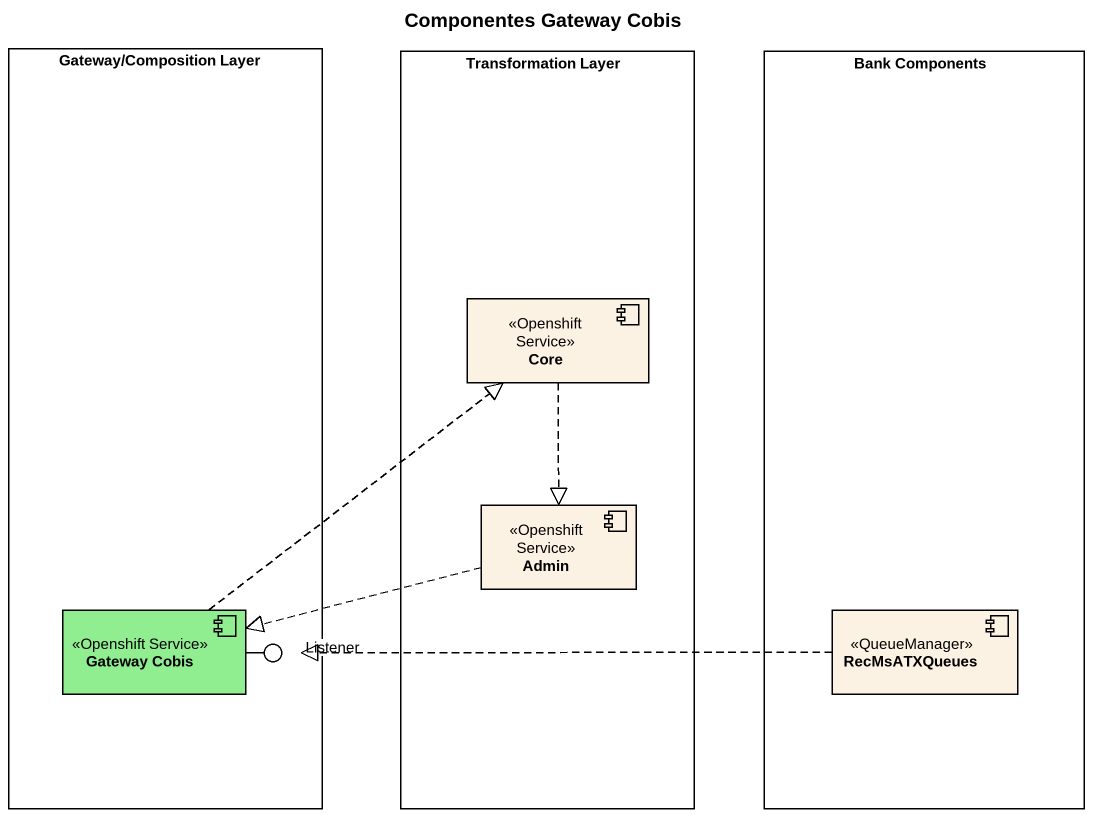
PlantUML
@startuml
title Componentes Gateway Cobis
rectangle "Gateway/Composition Layer" as Gateway_Composition_Layer {
  component "Gateway Cobis" as Gateway_Cobis <<Openshift Service>> #90EE90
}
rectangle "Transformation Layer" as Transformation_Layer {
  component Core <<Openshift Service>>
  component Admin <<Openshift Service>>
}
rectangle "Bank Components" as Bank_Components {
  component RecMsATXQueues <<QueueManager>>
}
() Listener
Gateway_Cobis -right- Listener
Core ..|> Admin
Admin .left.|> Gateway_Cobis
Gateway_Cobis .up.|> Core
RecMsATXQueues .left.|> Listener
@enduml
